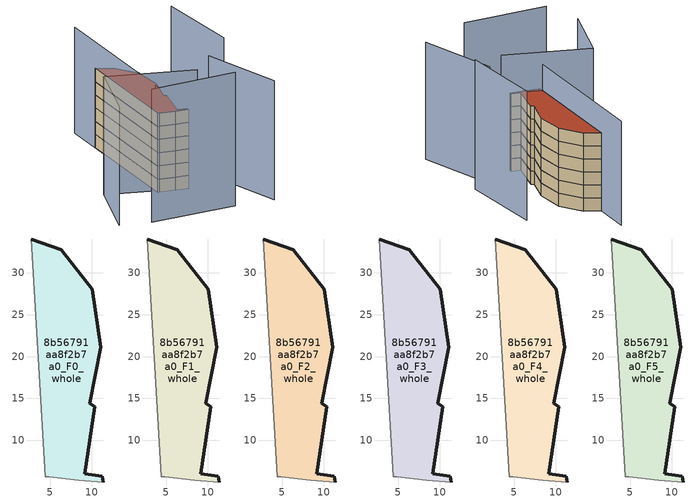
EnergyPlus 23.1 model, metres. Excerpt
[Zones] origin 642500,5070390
8b56791aa8f2b7a0_F0_whole
 floor ground (EU_floor_Construction): 11.32,5.02 11.22,5.72 9.12,6.02 10.32,14.03 9.72,14.43 11.03,21.13 10.03,28.04 6.33,32.74 2.72,34.04 4.42,5.62 4.82,5.62 8.43,5.22 z0
 wall outside (EU_wall_Construction): 2.72,34.04 6.33,32.74 10.03,28.04 11.03,21.13 9.72,14.43 10.32,14.03 9.12,6.02 11.22,5.72 11.32,5.02 z0:3
 wall adiabatic (EU_wall_Construction): 11.32,5.02 8.43,5.22 4.82,5.62 4.42,5.62 2.72,34.04 z0:3
8b56791aa8f2b7a0_F1_whole
 floor to 8b56791aa8f2b7a0_F0_whole (EU_floor_Construction): 11.32,5.02 11.22,5.72 9.12,6.02 10.32,14.03 9.72,14.43 11.03,21.13 10.03,28.04 6.33,32.74 2.72,34.04 4.42,5.62 4.82,5.62 8.42,5.22 z3
 wall outside (EU_wall_Construction): 2.72,34.04 6.33,32.74 10.03,28.04 11.03,21.13 9.72,14.43 10.32,14.03 9.12,6.02 11.22,5.72 11.32,5.02 z3:6
 wall adiabatic (EU_wall_Construction): 11.32,5.02 8.43,5.22 4.82,5.62 4.42,5.62 2.72,34.04 z3:6
8b56791aa8f2b7a0_F2_whole
 floor to 8b56791aa8f2b7a0_F1_whole (EU_floor_Construction): 11.32,5.02 11.22,5.72 9.12,6.02 10.32,14.03 9.72,14.43 11.03,21.13 10.03,28.04 6.33,32.74 2.72,34.04 4.42,5.62 4.82,5.62 8.42,5.22 z6
 wall outside (EU_wall_Construction): 2.72,34.04 6.33,32.74 10.03,28.04 11.03,21.13 9.72,14.43 10.32,14.03 9.12,6.02 11.22,5.72 11.32,5.02 z6:9
 wall adiabatic (EU_wall_Construction): 11.32,5.02 8.43,5.22 4.82,5.62 4.42,5.62 2.72,34.04 z6:9
8b56791aa8f2b7a0_F3_whole
 floor to 8b56791aa8f2b7a0_F2_whole (EU_floor_Construction): 11.32,5.02 11.22,5.72 9.12,6.02 10.32,14.03 9.72,14.43 11.03,21.13 10.03,28.04 6.33,32.74 2.72,34.04 4.42,5.62 4.82,5.62 8.42,5.22 z9
 wall outside (EU_wall_Construction): 2.72,34.04 6.33,32.74 10.03,28.04 11.03,21.13 9.72,14.43 10.32,14.03 9.12,6.02 11.22,5.72 11.32,5.02 z9:12
 wall adiabatic (EU_wall_Construction): 11.32,5.02 8.43,5.22 4.82,5.62 4.42,5.62 2.72,34.04 z9:12
8b56791aa8f2b7a0_F4_whole
 floor to 8b56791aa8f2b7a0_F3_whole (EU_floor_Construction): 11.32,5.02 11.22,5.72 9.12,6.02 10.32,14.03 9.72,14.43 11.03,21.13 10.03,28.04 6.33,32.74 2.72,34.04 4.42,5.62 4.82,5.62 8.42,5.22 z12
 wall outside (EU_wall_Construction): 2.72,34.04 6.33,32.74 10.03,28.04 11.03,21.13 9.72,14.43 10.32,14.03 9.12,6.02 11.22,5.72 11.32,5.02 z12:15
 wall adiabatic (EU_wall_Construction): 11.32,5.02 8.43,5.22 4.82,5.62 4.42,5.62 2.72,34.04 z12:15
8b56791aa8f2b7a0_F5_whole
 floor to 8b56791aa8f2b7a0_F4_whole (EU_floor_Construction): 11.32,5.02 11.22,5.72 9.12,6.02 10.32,14.03 9.72,14.43 11.03,21.13 10.03,28.04 6.33,32.74 2.72,34.04 4.42,5.62 4.82,5.62 8.42,5.22 z15
 wall outside (EU_wall_Construction): 2.72,34.04 6.33,32.74 10.03,28.04 11.03,21.13 9.72,14.43 10.32,14.03 9.12,6.02 11.22,5.72 11.32,5.02 z15:18
 wall adiabatic (EU_wall_Construction): 11.32,5.02 8.43,5.22 4.82,5.62 4.42,5.62 2.72,34.04 z15:18
 roof outside (EU_roof_Construction): 6.33,32.74 10.03,28.04 11.03,21.13 9.72,14.43 10.32,14.03 9.12,6.02 11.22,5.72 11.32,5.02 8.43,5.22 4.82,5.62 4.42,5.62 2.72,34.04 z18
shading: -3.59,-9.19 16.31,-7.72 z0:30.3; -10.37,-7.71 -6.49,9.13 / -6.49,9.13 13.06,4.62 z0:26.8; 25.13,-8.09 18.32,10.29 z0:27.1; 22.44,11.82 19.61,32.63 z0:29.9; 2.18,43.25 4.43,5.62 z0:24
[Building]
EU S2 Campaign: North Axis=0; Terrain=City; Solar Distribution=FullExterior
[Site:Location]
Lyon-Bron: Latitude=45.75; Longitude=5; Time Zone=1; Elevation=198
[SizingPeriod:WeatherFileDays]
AnnualSizingPeriod: Begin Month=1; Begin Day of Month=1; End Month=12; End Day of Month=31; Day of Week for Start Day=Monday; Use Weather File Daylight Saving Period=No; Use Weather File Rain and Snow Indicators=No
[MATERIAL]
EU_InternalMass_Material: Roughness=MediumRough; Thickness=0.1; Conductivity=1; Density=1800; Specific Heat=900; Thermal Absorptance=0.9; Solar Absorptance=0.7; Visible Absorptance=0.7
[MATERIAL:NOMASS] Roughness=MediumRough; Thermal Absorptance=0.9; Solar Absorptance=0.7; Visible Absorptance=0.7
Name | Thermal Resistance
EU_wall_NoMass | 2.09208
EU_roof_NoMass | 1.38566
EU_floor_NoMass | 1.54632
[CONSTRUCTION]
EU_wall_Construction: EU_wall_NoMass
EU_roof_Construction: EU_roof_NoMass
EU_floor_Construction: EU_floor_NoMass
EU_InternalMass_Construction: EU_InternalMass_Material
[ZONE] Type=1; Multiplier=1; Ceiling Height=autocalculate; Volume=519.918; Floor Area=autocalculate; Part of Total Floor Area=Yes
8b56791aa8f2b7a0_F0_whole; 8b56791aa8f2b7a0_F1_whole; 8b56791aa8f2b7a0_F2_whole; 8b56791aa8f2b7a0_F3_whole; 8b56791aa8f2b7a0_F4_whole; 8b56791aa8f2b7a0_F5_whole
[INTERNALMASS] Construction=EU_InternalMass_Construction; Surface Area=173.306
Name | Zone or ZoneList
8b56791aa8f2b7a0_F0_whole_EU_InternalMass | 8b56791aa8f2b7a0_F0_whole
8b56791aa8f2b7a0_F1_whole_EU_InternalMass | 8b56791aa8f2b7a0_F1_whole
8b56791aa8f2b7a0_F2_whole_EU_InternalMass | 8b56791aa8f2b7a0_F2_whole
8b56791aa8f2b7a0_F3_whole_EU_InternalMass | 8b56791aa8f2b7a0_F3_whole
8b56791aa8f2b7a0_F4_whole_EU_InternalMass | 8b56791aa8f2b7a0_F4_whole
8b56791aa8f2b7a0_F5_whole_EU_InternalMass | 8b56791aa8f2b7a0_F5_whole
[OTHEREQUIPMENT] Fuel Type=Electricity; Design Level Calculation Method=Watts/Area; Power per Zone Floor Area=1; Fraction Latent=0; Fraction Radiant=0; Fraction Lost=0; Carbon Dioxide Generation Rate=0; EndUse Subcategory=EU_Step8_InternalGains
Name | Zone or ZoneList or Space or SpaceList | Schedule
EU_Step8_InternalGain_8b56791aa8f2b7a0_F0_whole_f000 | 8b56791aa8f2b7a0_F0_whole | EU_Step8_GainSchedule_8b56791aa8f2b7a0_F0_whole_f000
EU_Step8_InternalGain_8b56791aa8f2b7a0_F1_whole_f000 | 8b56791aa8f2b7a0_F1_whole | EU_Step8_GainSchedule_8b56791aa8f2b7a0_F1_whole_f000
EU_Step8_InternalGain_8b56791aa8f2b7a0_F2_whole_f000 | 8b56791aa8f2b7a0_F2_whole | EU_Step8_GainSchedule_8b56791aa8f2b7a0_F2_whole_f000
EU_Step8_InternalGain_8b56791aa8f2b7a0_F3_whole_f000 | 8b56791aa8f2b7a0_F3_whole | EU_Step8_GainSchedule_8b56791aa8f2b7a0_F3_whole_f000
EU_Step8_InternalGain_8b56791aa8f2b7a0_F4_whole_f000 | 8b56791aa8f2b7a0_F4_whole | EU_Step8_GainSchedule_8b56791aa8f2b7a0_F4_whole_f000
EU_Step8_InternalGain_8b56791aa8f2b7a0_F5_whole_f000 | 8b56791aa8f2b7a0_F5_whole | EU_Step8_GainSchedule_8b56791aa8f2b7a0_F5_whole_f000
[ZONEVENTILATION:DESIGNFLOWRATE] Schedule=EU_AlwaysOn; Design Flow Rate Calculation Method=AirChanges/Hour; Air Changes per Hour=0.562345; Ventilation Type=Natural; Fan Pressure Rise=0; Fan Total Efficiency=1; Constant Term Coefficient=1; Temperature Term Coefficient=0; Velocity Term Coefficient=0; Velocity Squared Term Coefficient=0; Minimum Indoor Temperature=-100; Maximum Indoor Temperature=100; Delta Temperature=-100; Minimum Outdoor Temperature=-100; Maximum Outdoor Temperature=100; Maximum Wind Speed=40
Name | Zone or ZoneList or Space or SpaceList
EU_ConstantAir_8b56791aa8f2b7a0_F0_whole | 8b56791aa8f2b7a0_F0_whole
EU_ConstantAir_8b56791aa8f2b7a0_F1_whole | 8b56791aa8f2b7a0_F1_whole
EU_ConstantAir_8b56791aa8f2b7a0_F2_whole | 8b56791aa8f2b7a0_F2_whole
EU_ConstantAir_8b56791aa8f2b7a0_F3_whole | 8b56791aa8f2b7a0_F3_whole
EU_ConstantAir_8b56791aa8f2b7a0_F4_whole | 8b56791aa8f2b7a0_F4_whole
EU_ConstantAir_8b56791aa8f2b7a0_F5_whole | 8b56791aa8f2b7a0_F5_whole
[HVACTEMPLATE:THERMOSTAT] Constant Heating Setpoint=20; Constant Cooling Setpoint=50
EU_HeatOnly_8b56791aa8f2b7a0_F0_whole; EU_HeatOnly_8b56791aa8f2b7a0_F1_whole; EU_HeatOnly_8b56791aa8f2b7a0_F2_whole; EU_HeatOnly_8b56791aa8f2b7a0_F3_whole; EU_HeatOnly_8b56791aa8f2b7a0_F4_whole; EU_HeatOnly_8b56791aa8f2b7a0_F5_whole
[HVACTEMPLATE:ZONE:IDEALLOADSAIRSYSTEM] System Availability Schedule=EU_AlwaysOn; Maximum Heating Supply Air Temperature=50; Minimum Cooling Supply Air Temperature=13; Maximum Heating Supply Air Humidity Ratio=0.0156; Minimum Cooling Supply Air Humidity Ratio=0.0077; Heating Limit=NoLimit; Cooling Limit=NoLimit; Heating Availability Schedule=EU_AlwaysOn; Cooling Availability Schedule=EU_CoolingOff; Dehumidification Control Type=ConstantSensibleHeatRatio; Cooling Sensible Heat Ratio=0.7; Dehumidification Setpoint=60; Humidification Control Type=None; Humidification Setpoint=30; Outdoor Air Method=None; Outdoor Air Flow Rate per Person=0.00944; Outdoor Air Flow Rate per Zone Floor Area=0; Outdoor Air Flow Rate per Zone=0; Demand Controlled Ventilation Type=None; Outdoor Air Economizer Type=NoEconomizer; Heat Recovery Type=None; Sensible Heat Recovery Effectiveness=0.7; Latent Heat Recovery Effectiveness=0.65
Name | Template Thermostat
8b56791aa8f2b7a0_F0_whole | EU_HeatOnly_8b56791aa8f2b7a0_F0_whole
8b56791aa8f2b7a0_F1_whole | EU_HeatOnly_8b56791aa8f2b7a0_F1_whole
8b56791aa8f2b7a0_F2_whole | EU_HeatOnly_8b56791aa8f2b7a0_F2_whole
8b56791aa8f2b7a0_F3_whole | EU_HeatOnly_8b56791aa8f2b7a0_F3_whole
8b56791aa8f2b7a0_F4_whole | EU_HeatOnly_8b56791aa8f2b7a0_F4_whole
8b56791aa8f2b7a0_F5_whole | EU_HeatOnly_8b56791aa8f2b7a0_F5_whole
[SIZING:ZONE] Zone Cooling Design Supply Air Temperature Input Method=SupplyAirTemperature; Zone Cooling Design Supply Air Temperature=13; Zone Heating Design Supply Air Temperature Input Method=SupplyAirTemperature; Zone Heating Design Supply Air Temperature=50; Zone Cooling Design Supply Air Humidity Ratio=0.008; Zone Heating Design Supply Air Humidity Ratio=0.008; Cooling Design Air Flow Method=DesignDay; Cooling Design Air Flow Rate=0; Cooling Minimum Air Flow per Zone Floor Area=0.000762; Cooling Minimum Air Flow=0; Cooling Minimum Air Flow Fraction=0.2; Heating Design Air Flow Method=DesignDay; Heating Design Air Flow Rate=0; Heating Maximum Air Flow per Zone Floor Area=0.002032; Heating Maximum Air Flow=0.141576; Heating Maximum Air Flow Fraction=0.3; Account for Dedicated Outdoor Air System=No; Dedicated Outdoor Air System Control Strategy=NeutralSupplyAir; Dedicated Outdoor Air Low Setpoint Temperature for Design=autosize; Dedicated Outdoor Air High Setpoint Temperature for Design=autosize; Zone Load Sizing Method=Sensible Load Only No Latent Load; Zone Latent Cooling Design Supply Air Humidity Ratio Input Method=HumidityRatioDifference; Zone Cooling Design Supply Air Humidity Ratio Difference=0.005; Zone Latent Heating Design Supply Air Humidity Ratio Input Method=HumidityRatioDifference; Zone Humidification Design Supply Air Humidity Ratio Difference=0.005
8b56791aa8f2b7a0_F0_whole; 8b56791aa8f2b7a0_F1_whole; 8b56791aa8f2b7a0_F2_whole; 8b56791aa8f2b7a0_F3_whole; 8b56791aa8f2b7a0_F4_whole; 8b56791aa8f2b7a0_F5_whole
[SCHEDULE:CONSTANT]
Name | Hourly Value
EU_AlwaysOn | 1
EU_CoolingOff | 0
[SCHEDULE:FILE] Column Number=1; Rows to Skip at Top=0; Number of Hours of Data=8760; Column Separator=Comma; Interpolate to Timestep=No; Minutes per Item=60; Adjust Schedule for Daylight Savings=Yes
Name | File
EU_Step8_GainSchedule_8b56791aa8f2b7a0_F0_whole_f000 | ../../schedules/8b56791aa8f2b7a0/8b56791aa8f2b7a0_F0_whole_f000_gain.csv
EU_Step8_GainSchedule_8b56791aa8f2b7a0_F1_whole_f000 | ../../schedules/8b56791aa8f2b7a0/8b56791aa8f2b7a0_F1_whole_f000_gain.csv
EU_Step8_GainSchedule_8b56791aa8f2b7a0_F2_whole_f000 | ../../schedules/8b56791aa8f2b7a0/8b56791aa8f2b7a0_F2_whole_f000_gain.csv
EU_Step8_GainSchedule_8b56791aa8f2b7a0_F3_whole_f000 | ../../schedules/8b56791aa8f2b7a0/8b56791aa8f2b7a0_F3_whole_f000_gain.csv
EU_Step8_GainSchedule_8b56791aa8f2b7a0_F4_whole_f000 | ../../schedules/8b56791aa8f2b7a0/8b56791aa8f2b7a0_F4_whole_f000_gain.csv
EU_Step8_GainSchedule_8b56791aa8f2b7a0_F5_whole_f000 | ../../schedules/8b56791aa8f2b7a0/8b56791aa8f2b7a0_F5_whole_f000_gain.csv
